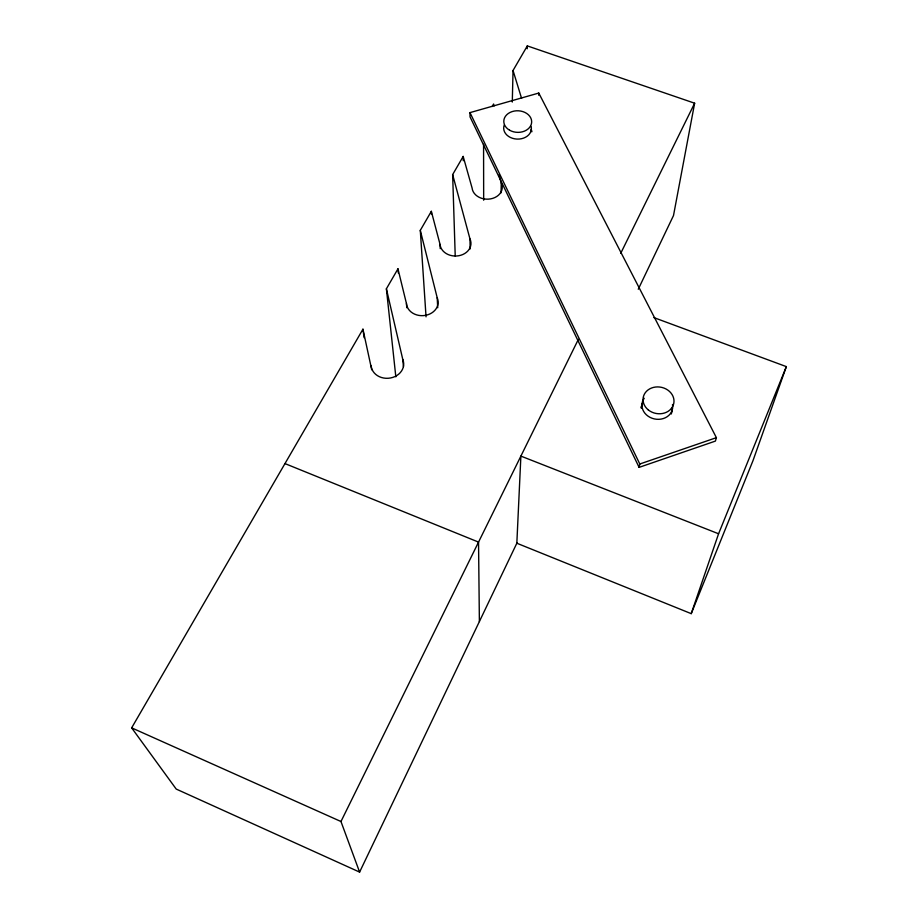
<?xml version="1.0" encoding="UTF-8"?>
<svg xmlns="http://www.w3.org/2000/svg" width="918" height="918" viewBox="0 0 918 918"><rect width="100%" height="100%" fill="white"/><g stroke="black" fill="none" stroke-linecap="round" stroke-linejoin="round"><path stroke-width="1.38" d="M501.09 192.826L501.251 182.889L498.979 175.028M512.29 102.047L513.036 70.502L527.311 45.9L694.639 103.206L673.502 215.546L638.262 289.25M527.207 48.769L527.311 45.9M538.671 95.231L538.774 93.062L469.982 112.616L470.05 116.919L639.1 467.365L715.386 441.099L716.396 437.668L538.774 93.062M639.1 467.365L639.789 464.003L469.982 112.616M718.576 533.771L520.885 456.097L516.834 543.226L691.231 613.649L718.576 533.771L786.347 366.615L653.914 317.617M786.347 366.615L752.978 460.675L691.231 613.649M371.721 369.782L362.943 329.195L131.653 727.859L176.21 789.067L359.604 872.1L517.086 542.699M359.604 872.1L340.968 821.518L578.374 339.339M620.706 253.357L694.639 103.206M395.83 376.839L386.386 288.803L397.964 268.848L406.433 303.479L406.8 307.748M426.044 316.836L420.295 230.361L431.334 211.324L440.043 244.383L440.238 248.652M455.225 256.03L452.643 174.604L463.177 156.439L472.093 188.029A15.113 12.026 1 0 0 490.533 198.896A15.113 12.026 1 0 0 501.251 182.889M492.151 106.499L493.597 104.021L494.159 105.891M639.789 464.003L716.396 437.668M284.97 463.59L478.542 542.102L479.38 621.566M131.653 727.859L340.968 821.518M513.036 70.502L521.585 98.341M452.643 174.604L469.982 238.955L470.142 248.95M420.295 230.361L437.197 297.742L437.725 307.748M386.386 288.803L402.784 359.466L403.472 366.592M362.943 329.195L364.125 337.709M397.964 268.848L398.355 273.105M431.334 211.324L431.494 214.158M463.177 156.439L463.269 160.719M483.568 144.31L483.671 200.216M530.925 130.666A13.804 10.741 2.2 0 1 531.12 131.618M531.109 126.397A13.862 10.764 2.2 0 1 516.96 139.088A13.862 10.764 2.2 0 1 504.234 125.112M641.257 408.189A15.399 13.254 11.1 0 1 642.784 402.991M671.678 408.017A15.399 13.254 11.1 0 1 671.758 411.998M672.492 404.482A15.468 13.288 11.1 0 1 654.362 418.918A15.468 13.288 11.1 0 1 644.229 398.274M641.269 407.5A15.388 13.242 11.1 0 1 642.646 403.656M671.528 408.671A15.388 13.242 11.1 0 1 671.31 413.984M531.097 129.358A14.768 11.498 2.2 0 1 531.935 131.699M402.784 359.466A16.306 13.85 -5.1 0 1 390.54 377.975A16.306 13.85 -5.1 0 1 371.147 365.536M437.197 297.742A15.881 13.208 -2.5 0 1 425.504 315.356A15.881 13.208 -2.5 0 1 406.433 303.479M469.982 238.955A15.491 12.6 -0.5 0 1 458.805 255.732A15.491 12.6 -0.5 0 1 440.043 244.383M509.605 130.218A13.942 10.798 2.2 0 0 531.602 122.851A13.942 10.798 2.2 0 0 511.992 111.64A13.942 10.798 2.2 0 0 509.605 130.218M648.303 409.921A15.572 13.357 11 0 0 673.709 403.713A15.572 13.357 11 0 0 653.513 387.396A15.572 13.357 11 0 0 648.303 409.921"/></g></svg>
